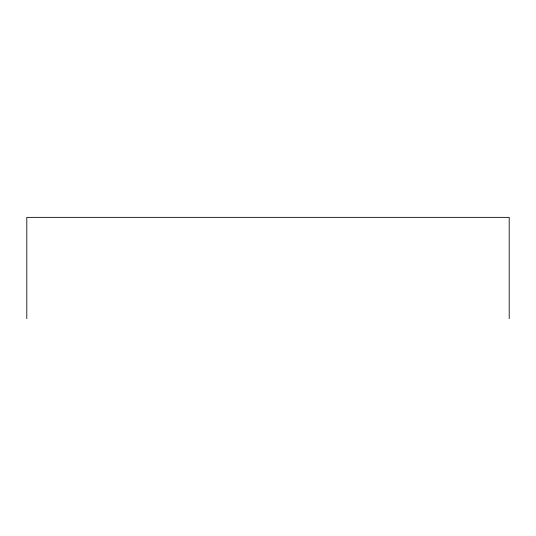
<?xml version="1.0" encoding="UTF-8"?>
<svg xmlns="http://www.w3.org/2000/svg" width="536" height="536" viewBox="0 0 536 536"><rect width="100%" height="100%" fill="white"/><g stroke="black" fill="none" stroke-linecap="round" stroke-linejoin="round"><path stroke-width="0.8" d="M509.2 318.639L509.2 217.361L26.8 217.361L26.8 318.639"/></g></svg>
